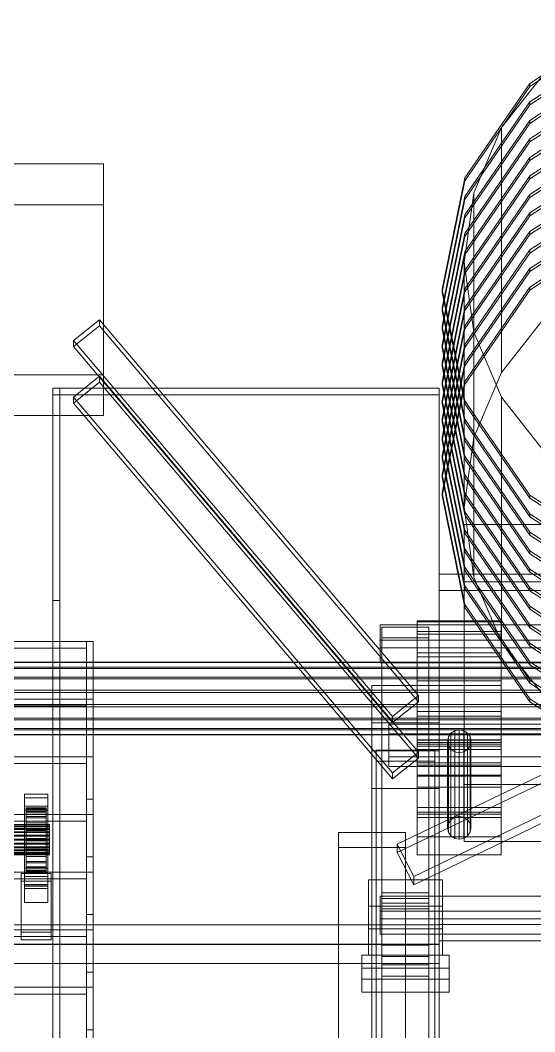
# Model space of a CAD drawing. Header units: millimetres. Extents: x -1970 to 59977, y -50268 to 6837.
# Drawn here: x 1250 to 1557, y -32699 to -32096 of the extents above; entities that cross this region are included whole.
import ezdxf

# ---------------------------------------------------------------- set-up
doc = ezdxf.new("R2010")
doc.units = ezdxf.units.MM
doc.layers.add('frontal_C03', color=7, linetype='Continuous', lineweight=0)
doc.layers.add('frontal_C03-dry', color=7, linetype='Continuous', lineweight=0)

msp = doc.modelspace()

# ---------------------------------------------------------------- linework, layer by layer
at = {"layer": 'frontal_C03'}
for p, q in [((1611.806, -32095.53), (1553.994, -32133.173)), ((1553.994, -32134.969), (1611.806, -32097.327)), ((1611.806, -32106.572), (1553.994, -32144.214)), ((1553.994, -32146.011), (1611.806, -32108.369)), ((1611.806, -32117.614), (1553.994, -32155.256)), ((1553.994, -32157.053), (1611.806, -32119.41)), ((1563.327, -32126.286), (1537.106, -32159.585)), ((1553.994, -32133.173), (1515.365, -32189.508)), ((1611.806, -32128.655), (1553.994, -32166.298)), ((1553.994, -32168.094), (1611.806, -32130.452)), ((1553.994, -32134.969), (1553.994, -32133.173)), ((1515.365, -32191.305), (1553.994, -32134.969)), ((1553.994, -32144.214), (1515.365, -32200.55)), ((1611.806, -32139.697), (1553.994, -32177.339)), ((1553.994, -32179.136), (1611.806, -32141.494)), ((1553.994, -32146.011), (1553.994, -32144.214)), ((1515.365, -32202.346), (1553.994, -32146.011)), ((1611.806, -32150.739), (1553.994, -32188.381)), ((1553.994, -32155.256), (1515.365, -32211.591)), ((1515.365, -32213.388), (1553.994, -32157.053)), ((1553.994, -32190.178), (1611.806, -32152.535)), ((1553.994, -32157.053), (1553.994, -32155.256)), ((1537.106, -32159.585), (1520.622, -32198.364)), ((1537.106, -32305.56), (1537.106, -32159.585)), ((1611.806, -32161.78), (1553.994, -32199.423)), ((1553.994, -32201.219), (1611.806, -32163.577)), ((1553.994, -32166.298), (1515.365, -32222.633)), ((1515.365, -32224.43), (1553.994, -32168.094)), ((1553.994, -32168.094), (1553.994, -32166.298)), ((1611.806, -32172.822), (1553.994, -32210.464)), ((1553.994, -32212.261), (1611.806, -32174.619)), ((-1300, -32181.172), (1300, -32181.172)), ((1300, -32181.172), (1300, -32306.935)), ((1300, -32181.172), (1300, -32205.534)), ((1553.994, -32177.339), (1515.365, -32233.675)), ((1515.365, -32235.471), (1553.994, -32179.136)), ((1553.994, -32179.136), (1553.994, -32177.339)), ((1611.806, -32183.864), (1553.994, -32221.506)), ((1553.994, -32223.303), (1611.806, -32185.66)), ((1515.365, -32189.508), (1501.8, -32255.96)), ((1501.8, -32257.757), (1515.365, -32191.305)), ((1553.994, -32188.381), (1515.365, -32244.716)), ((1515.365, -32191.305), (1515.365, -32189.508)), ((1515.365, -32246.513), (1553.994, -32190.178)), ((1553.994, -32190.178), (1553.994, -32188.381)), ((1520.622, -32198.364), (1515, -32239.978)), ((1553.994, -32199.423), (1515.365, -32255.758)), ((1520.622, -32344.338), (1520.622, -32198.364)), ((1611.806, -32194.905), (1553.994, -32232.548)), ((1553.994, -32234.344), (1611.806, -32196.702)), ((1553.994, -32201.219), (1553.994, -32199.423)), ((1300, -32205.534), (-1300, -32205.534)), ((1300, -32331.296), (1300, -32205.534)), ((1515.365, -32200.55), (1501.8, -32267.002)), ((1501.8, -32268.799), (1515.365, -32202.346)), ((1515.365, -32202.346), (1515.365, -32200.55)), ((1515.365, -32257.555), (1553.994, -32201.219)), ((1515.365, -32211.591), (1501.8, -32278.044)), ((1553.994, -32210.464), (1515.365, -32266.8)), ((1515.365, -32213.388), (1515.365, -32211.591)), ((1611.806, -32205.947), (1553.994, -32243.589)), ((1553.994, -32245.386), (1611.806, -32207.744)), ((1553.994, -32212.261), (1553.994, -32210.464)), ((1501.8, -32279.84), (1515.365, -32213.388)), ((1515.365, -32268.596), (1553.994, -32212.261)), ((1611.806, -32216.989), (1553.994, -32254.631)), ((1515.365, -32222.633), (1501.8, -32289.085)), ((1553.994, -32221.506), (1515.365, -32277.841)), ((1515.365, -32224.43), (1515.365, -32222.633)), ((1515.365, -32279.638), (1553.994, -32223.303)), ((1553.994, -32256.428), (1611.806, -32218.785)), ((1553.994, -32223.303), (1553.994, -32221.506)), ((1501.8, -32290.882), (1515.365, -32224.43)), ((1515.365, -32233.675), (1501.8, -32300.127)), ((1501.8, -32301.924), (1515.365, -32235.471)), ((1553.994, -32232.548), (1515.365, -32288.883)), ((1515.365, -32235.471), (1515.365, -32233.675)), ((1515.365, -32290.68), (1553.994, -32234.344)), ((1553.994, -32234.344), (1553.994, -32232.548)), ((1515, -32239.978), (1520.622, -32281.592)), ((1515, -32385.953), (1515, -32239.978)), ((1515.365, -32244.716), (1501.8, -32311.169)), ((1501.8, -32312.965), (1515.365, -32246.513)), ((1553.994, -32243.589), (1515.365, -32299.925)), ((1515.365, -32246.513), (1515.365, -32244.716)), ((1515.365, -32301.721), (1553.994, -32245.386)), ((1553.994, -32245.386), (1553.994, -32243.589)), ((1515.365, -32255.758), (1501.8, -32322.21)), ((1501.8, -32255.96), (1515.365, -32322.413)), ((1501.8, -32257.757), (1501.8, -32255.96)), ((1501.8, -32324.007), (1515.365, -32257.555)), ((1515.365, -32324.209), (1501.8, -32257.757)), ((1553.994, -32254.631), (1515.365, -32310.966)), ((1515.365, -32257.555), (1515.365, -32255.758)), ((1515.365, -32312.763), (1553.994, -32256.428)), ((1553.994, -32256.428), (1553.994, -32254.631)), ((1515.365, -32266.8), (1501.8, -32333.252)), ((1501.8, -32267.002), (1515.365, -32333.454)), ((1501.8, -32268.799), (1501.8, -32267.002)), ((1501.8, -32335.049), (1515.365, -32268.596)), ((1515.365, -32335.251), (1501.8, -32268.799)), ((1515.365, -32268.596), (1515.365, -32266.8)), ((1282.29, -32286.596), (1297.71, -32274.184)), ((1297.71, -32277.777), (1282.29, -32290.189)), ((1297.71, -32274.184), (1297.71, -32277.777)), ((1297.71, -32274.184), (1487.71, -32498.309)), ((1487.71, -32501.902), (1297.71, -32277.777)), ((1515.365, -32277.841), (1501.8, -32344.294)), ((1501.8, -32278.044), (1515.365, -32344.496)), ((1501.8, -32279.84), (1501.8, -32278.044)), ((1515.365, -32279.638), (1515.365, -32277.841)), ((1537.106, -32305.56), (1563.327, -32272.26)), ((1501.8, -32346.09), (1515.365, -32279.638)), ((1515.365, -32346.293), (1501.8, -32279.84)), ((1520.622, -32281.592), (1537.106, -32320.371)), ((1520.622, -32427.567), (1520.622, -32281.592)), ((1282.29, -32290.189), (1282.29, -32286.596)), ((1472.29, -32510.721), (1282.29, -32286.596)), ((1472.29, -32514.314), (1282.29, -32290.189)), ((1515.365, -32288.883), (1501.8, -32355.335)), ((1501.8, -32289.085), (1515.365, -32355.538)), ((1501.8, -32290.882), (1501.8, -32289.085)), ((1515.365, -32290.68), (1515.365, -32288.883)), ((1501.8, -32357.132), (1515.365, -32290.68)), ((1515.365, -32357.334), (1501.8, -32290.882)), ((1515.365, -32299.925), (1501.8, -32366.377)), ((1501.8, -32300.127), (1515.365, -32366.579)), ((1501.8, -32301.924), (1501.8, -32300.127)), ((1501.8, -32368.174), (1515.365, -32301.721)), ((1515.365, -32368.376), (1501.8, -32301.924)), ((1515.365, -32301.721), (1515.365, -32299.925)), ((1300, -32306.935), (-1300, -32306.935)), ((1282.29, -32320.282), (1297.71, -32307.87)), ((1297.71, -32307.87), (1297.71, -32311.463)), ((1297.71, -32307.87), (1487.71, -32531.995)), ((1300, -32331.296), (1300, -32306.935)), ((1520.622, -32344.338), (1537.106, -32305.56)), ((1297.71, -32311.463), (1282.29, -32323.876)), ((1487.71, -32535.588), (1297.71, -32311.463)), ((1515.365, -32310.966), (1501.8, -32377.419)), ((1501.8, -32311.169), (1515.365, -32377.621)), ((1501.8, -32312.965), (1501.8, -32311.169)), ((1501.8, -32379.215), (1515.365, -32312.763)), ((1515.365, -32379.418), (1501.8, -32312.965)), ((1515.365, -32312.763), (1515.365, -32310.966)), ((1270, -32441.623), (1270, -32314.944)), ((1270, -32314.944), (1270, -34875.113)), ((1274, -32314.944), (1270, -32314.944)), ((1270, -32314.944), (1500, -32314.944)), ((1270, -32318.841), (1270, -32314.944)), ((1500, -32318.841), (1270, -32318.841)), ((1270, -32318.841), (1270, -34879.011)), ((1274, -34875.113), (1274, -32314.944)), ((1274, -32314.944), (1274, -32441.623)), ((1282.29, -32323.876), (1282.29, -32320.282)), ((1472.29, -32544.407), (1282.29, -32320.282)), ((1500, -32314.944), (1500, -34875.113)), ((1500, -32314.944), (1500, -32318.841)), ((1500, -34879.011), (1500, -32318.841)), ((1537.106, -32320.371), (1563.327, -32353.67)), ((1537.106, -32466.345), (1537.106, -32320.371)), ((1472.29, -32548.001), (1282.29, -32323.876)), ((1501.8, -32322.21), (1515.365, -32388.663)), ((1501.8, -32324.007), (1501.8, -32322.21)), ((1515.365, -32390.459), (1501.8, -32324.007)), ((1515.365, -32322.413), (1553.994, -32378.748)), ((1515.365, -32324.209), (1515.365, -32322.413)), ((1553.994, -32380.545), (1515.365, -32324.209)), ((-1300, -32331.296), (1300, -32331.296)), ((1501.8, -32333.252), (1515.365, -32399.704)), ((1501.8, -32335.049), (1501.8, -32333.252)), ((1515.365, -32401.501), (1501.8, -32335.049)), ((1515.365, -32333.454), (1553.994, -32389.79)), ((1515.365, -32335.251), (1515.365, -32333.454)), ((1553.994, -32391.586), (1515.365, -32335.251)), ((1501.8, -32344.294), (1515.365, -32410.746)), ((1501.8, -32346.09), (1501.8, -32344.294)), ((1515, -32385.953), (1520.622, -32344.338)), ((1515.365, -32344.496), (1553.994, -32400.832)), ((1515.365, -32346.293), (1515.365, -32344.496)), ((1515.365, -32412.543), (1501.8, -32346.09)), ((1553.994, -32402.628), (1515.365, -32346.293)), ((1501.8, -32355.335), (1515.365, -32421.788)), ((1501.8, -32357.132), (1501.8, -32355.335)), ((1515.365, -32355.538), (1553.994, -32411.873)), ((1515.365, -32357.334), (1515.365, -32355.538)), ((1515.365, -32423.584), (1501.8, -32357.132)), ((1553.994, -32413.67), (1515.365, -32357.334)), ((1501.8, -32366.377), (1515.365, -32432.829)), ((1501.8, -32368.174), (1501.8, -32366.377)), ((1515.365, -32434.626), (1501.8, -32368.174)), ((1515.365, -32366.579), (1553.994, -32422.915)), ((1515.365, -32368.376), (1515.365, -32366.579)), ((1553.994, -32424.711), (1515.365, -32368.376)), ((1501.8, -32377.419), (1515.365, -32443.871)), ((1501.8, -32379.215), (1501.8, -32377.419)), ((1515.365, -32445.668), (1501.8, -32379.215)), ((1515.365, -32377.621), (1553.994, -32433.957)), ((1515.365, -32379.418), (1515.365, -32377.621)), ((1553.994, -32435.753), (1515.365, -32379.418)), ((1553.994, -32378.748), (1611.806, -32416.39)), ((1553.994, -32380.545), (1553.994, -32378.748)), ((1611.806, -32418.187), (1553.994, -32380.545)), ((1520.622, -32427.567), (1515, -32385.953)), ((1515.365, -32388.663), (1553.994, -32444.998)), ((1515.365, -32390.459), (1515.365, -32388.663)), ((1553.994, -32446.795), (1515.365, -32390.459)), ((1553.994, -32389.79), (1611.806, -32427.432)), ((1553.994, -32391.586), (1553.994, -32389.79)), ((1611.806, -32429.229), (1553.994, -32391.586)), ((1515, -32551.229), (1515, -32396.272)), ((1515, -32396.272), (1845, -32396.272)), ((1515, -32430.378), (1515, -32396.272)), ((1515.365, -32399.704), (1553.994, -32456.04)), ((1515.365, -32401.501), (1515.365, -32399.704)), ((1553.994, -32457.836), (1515.365, -32401.501)), ((1553.994, -32400.832), (1611.806, -32438.474)), ((1553.994, -32402.628), (1553.994, -32400.832)), ((1611.806, -32440.27), (1553.994, -32402.628)), ((1515.365, -32410.746), (1553.994, -32467.082)), ((1515.365, -32412.543), (1515.365, -32410.746)), ((1553.994, -32468.878), (1515.365, -32412.543)), ((1553.994, -32411.873), (1611.806, -32449.515)), ((1553.994, -32413.67), (1553.994, -32411.873)), ((1611.806, -32451.312), (1553.994, -32413.67)), ((1515.365, -32421.788), (1553.994, -32478.123)), ((1515.365, -32423.584), (1515.365, -32421.788)), ((1553.994, -32422.915), (1611.806, -32460.557)), ((1553.994, -32424.711), (1553.994, -32422.915)), ((1500, -32634.742), (1500, -32425.886)), ((1500, -32425.886), (1860, -32425.886)), ((1500, -32435.631), (1500, -32425.886)), ((1553.994, -32479.92), (1515.365, -32423.584)), ((1537.106, -32466.345), (1520.622, -32427.567)), ((1611.806, -32462.354), (1553.994, -32424.711)), ((1845, -32430.378), (1515, -32430.378)), ((1515, -32430.378), (1515, -32585.335)), ((1515.365, -32432.829), (1553.994, -32489.165)), ((1515.365, -32434.626), (1515.365, -32432.829)), ((1553.994, -32490.961), (1515.365, -32434.626)), ((1553.994, -32433.957), (1611.806, -32471.599)), ((1553.994, -32435.753), (1553.994, -32433.957)), ((1860, -32435.631), (1500, -32435.631)), ((1500, -32435.631), (1500, -32644.487)), ((1611.806, -32473.395), (1553.994, -32435.753)), ((1270, -35001.792), (1270, -32441.623)), ((1274, -32441.623), (1270, -32441.623)), ((1274, -32441.623), (1274, -35001.792)), ((1515.365, -32443.871), (1553.994, -32500.207)), ((1515.365, -32445.668), (1515.365, -32443.871)), ((1553.994, -32502.003), (1515.365, -32445.668)), ((1553.994, -32444.998), (1611.806, -32482.64)), ((1553.994, -32446.795), (1553.994, -32444.998)), ((1611.806, -32484.437), (1553.994, -32446.795)), ((1465, -32465.123), (1465, -32456.14)), ((1465, -32456.14), (1845, -32456.14)), ((1465, -32469.782), (1465, -32456.14)), ((1466, -32463.775), (1466, -32457.487)), ((1466, -32457.487), (1494, -32457.487)), ((1466, -32615.836), (1466, -32457.487)), ((1475.132, -32586.921), (1742.632, -32458.293)), ((1487, -32460.151), (1487, -32453.648)), ((1487, -32453.648), (1487, -32454.201)), ((1537, -32453.648), (1487, -32453.648)), ((1487, -32454.201), (1487, -32461.726)), ((1537, -32454.201), (1487, -32454.201)), ((1494, -32457.487), (1494, -32463.775)), ((1494, -32457.487), (1494, -32615.836)), ((1537, -32454.201), (1537, -32453.648)), ((1537, -32453.648), (1537, -32460.151)), ((1537, -32461.726), (1537, -32454.201)), ((1553.994, -32456.04), (1611.806, -32493.682)), ((1553.994, -32457.836), (1553.994, -32456.04)), ((1611.806, -32495.479), (1553.994, -32457.836)), ((1845, -32465.123), (1465, -32465.123)), ((1465, -32465.123), (1465, -32478.765)), ((1494, -32463.775), (1466, -32463.775)), ((1466, -32463.775), (1466, -32622.124)), ((1742.632, -32463.234), (1475.132, -32591.862)), ((1487, -32472.722), (1487, -32460.151)), ((1537, -32460.151), (1487, -32460.151)), ((1487, -32461.726), (1487, -32475.078)), ((1537, -32461.726), (1487, -32461.726)), ((1494, -32622.124), (1494, -32463.775)), ((1537, -32460.151), (1537, -32472.722)), ((1537, -32475.078), (1537, -32461.726)), ((1845, -32469.782), (1465, -32469.782)), ((1465, -32469.782), (1465, -32478.765)), ((1563.327, -32499.645), (1537.106, -32466.345)), ((1553.994, -32467.082), (1611.806, -32504.724)), ((1553.994, -32468.878), (1553.994, -32467.082)), ((1611.806, -32506.52), (1553.994, -32468.878)), ((1487, -32489.445), (1487, -32472.722)), ((1537, -32472.722), (1487, -32472.722)), ((1487, -32475.078), (1487, -32492.225)), ((1537, -32475.078), (1487, -32475.078)), ((1537, -32472.722), (1537, -32489.445)), ((1537, -32492.225), (1537, -32475.078)), ((1570, -32478.303), (-1570, -32478.303)), ((1570, -32478.562), (-1570, -32478.562)), ((1570, -32481.347), (-1570, -32481.347)), ((1570, -32482.085), (-1570, -32482.085)), ((1465, -32478.765), (1845, -32478.765)), ((1484.868, -32606.146), (1752.368, -32477.518)), ((1484.868, -32611.087), (1752.368, -32482.458)), ((1553.994, -32478.123), (1611.806, -32515.765)), ((1553.994, -32479.92), (1553.994, -32478.123)), ((1611.806, -32517.562), (1553.994, -32479.92)), ((1570, -32487.231), (-1570, -32487.231)), ((1570, -32488.335), (-1570, -32488.335)), ((1553.994, -32489.165), (1611.806, -32526.807)), ((1553.994, -32490.961), (1553.994, -32489.165)), ((-1570, -32495.059), (1570, -32495.059)), ((1500, -32492.159), (1460, -32492.159)), ((1460, -32492.159), (1460, -32531.137)), ((1460, -32514.617), (1460, -32492.159)), ((1487, -32507.775), (1487, -32489.445)), ((1487, -32489.445), (1537, -32489.445)), ((1487, -32492.225), (1487, -32510.555)), ((1537, -32492.225), (1487, -32492.225)), ((1500, -32531.137), (1500, -32492.159)), ((1500, -32492.159), (1500, -32514.617)), ((1537, -32489.445), (1537, -32507.775)), ((1537, -32510.555), (1537, -32492.225)), ((1611.806, -32528.604), (1553.994, -32490.961)), ((1570, -32496.361), (-1570, -32496.361)), ((1487.71, -32498.309), (1472.29, -32510.721)), ((1487.71, -32501.902), (1487.71, -32498.309)), ((1553.994, -32500.207), (1611.806, -32537.849)), ((1553.994, -32502.003), (1553.994, -32500.207)), ((1570, -32503.639), (-1570, -32503.639)), ((1570, -32504.941), (-1570, -32504.941)), ((1472.29, -32514.314), (1487.71, -32501.902)), ((1611.806, -32539.645), (1553.994, -32502.003)), ((1570, -32511.665), (-1570, -32511.665)), ((1570, -32512.769), (-1570, -32512.769)), ((1472.29, -32510.721), (1472.29, -32514.314)), ((1487, -32524.922), (1487, -32507.775)), ((1537, -32507.775), (1487, -32507.775)), ((1487, -32510.555), (1487, -32527.278)), ((1537, -32510.555), (1487, -32510.555)), ((1487, -32567.792), (1487, -32511.648)), ((1487, -32511.648), (1537, -32511.648)), ((1487, -32526.265), (1487, -32511.648)), ((1537, -32507.775), (1537, -32524.922)), ((1537, -32527.278), (1537, -32510.555)), ((1537, -32511.648), (1537, -32567.792)), ((1537, -32511.648), (1537, -32526.265)), ((1570, -32517.915), (-1570, -32517.915)), ((1570, -32518.653), (-1570, -32518.653)), ((1500, -32514.617), (1460, -32514.617)), ((1460, -32514.617), (1460, -32553.595)), ((1460, -32739.193), (1460, -32514.617)), ((1470, -32520.993), (1470, -32515.378)), ((1470, -32515.378), (1873, -32515.378)), ((1470, -32534.867), (1470, -32515.378)), ((1500, -32553.595), (1500, -32514.617)), ((1500, -32514.617), (1500, -32739.193)), ((1509.321, -32519.202), (1507.05, -32520.68)), ((1512, -32518.682), (1509.321, -32519.202)), ((1509.321, -32570.854), (1509.321, -32519.202)), ((1514.679, -32519.202), (1512, -32518.682)), ((1512, -32570.335), (1512, -32518.682)), ((1516.95, -32520.68), (1514.679, -32519.202)), ((1514.679, -32570.854), (1514.679, -32519.202)), ((1570, -32521.438), (-1570, -32521.438)), ((1570, -32521.697), (-1570, -32521.697)), ((1873, -32520.993), (1470, -32520.993)), ((1470, -32520.993), (1470, -32540.482)), ((1487, -32565.037), (1487, -32524.613)), ((1487, -32524.613), (1537, -32524.613)), ((1487, -32530.46), (1487, -32524.613)), ((1487, -32538.274), (1487, -32524.922)), ((1537, -32524.922), (1487, -32524.922)), ((1505.533, -32522.893), (1505, -32525.504)), ((1505, -32525.504), (1505.533, -32528.114)), ((1505, -32577.156), (1505, -32525.504)), ((1507.05, -32520.68), (1505.533, -32522.893)), ((1505.533, -32574.546), (1505.533, -32522.893)), ((1507.05, -32572.333), (1507.05, -32520.68)), ((1518.467, -32522.893), (1516.95, -32520.68)), ((1516.95, -32572.333), (1516.95, -32520.68)), ((1519, -32525.504), (1518.467, -32522.893)), ((1518.467, -32574.546), (1518.467, -32522.893)), ((1518.467, -32528.114), (1519, -32525.504)), ((1519, -32525.504), (1519, -32577.156)), ((1537, -32524.613), (1537, -32565.037)), ((1537, -32524.613), (1537, -32530.46)), ((1537, -32524.922), (1537, -32538.274)), ((1460, -32531.137), (1500, -32531.137)), ((1460, -32553.595), (1460, -32531.137)), ((1462.5, -32537.475), (1462.5, -32530.737)), ((1462.5, -32530.737), (1497.5, -32530.737)), ((1462.5, -32856.206), (1462.5, -32530.737)), ((1537, -32526.265), (1487, -32526.265)), ((1487, -32526.265), (1487, -32582.409)), ((1487, -32527.278), (1487, -32539.849)), ((1537, -32527.278), (1487, -32527.278)), ((1487, -32568.935), (1487, -32528.511)), ((1487, -32528.511), (1537, -32528.511)), ((1487, -32552.872), (1487, -32528.511)), ((1537, -32530.46), (1487, -32530.46)), ((1487, -32530.46), (1487, -32570.884)), ((1497.5, -32530.737), (1497.5, -32537.475)), ((1497.5, -32530.737), (1497.5, -32856.206)), ((1500, -32553.595), (1500, -32531.137)), ((1505.533, -32528.114), (1507.05, -32530.327)), ((1505.533, -32579.767), (1505.533, -32528.114)), ((1507.05, -32530.327), (1509.321, -32531.806)), ((1507.05, -32581.98), (1507.05, -32530.327)), ((1514.679, -32531.806), (1516.95, -32530.327)), ((1516.95, -32530.327), (1518.467, -32528.114)), ((1516.95, -32581.98), (1516.95, -32530.327)), ((1518.467, -32579.767), (1518.467, -32528.114)), ((1537, -32582.409), (1537, -32526.265)), ((1537, -32539.849), (1537, -32527.278)), ((1537, -32528.511), (1537, -32568.935)), ((1537, -32528.511), (1537, -32552.872)), ((1537, -32570.884), (1537, -32530.46)), ((1497.5, -32537.475), (1462.5, -32537.475)), ((1462.5, -32862.943), (1462.5, -32537.475)), ((1873, -32534.867), (1470, -32534.867)), ((1470, -32534.867), (1470, -32540.482)), ((1487.71, -32531.995), (1472.29, -32544.407)), ((1472.29, -32548.001), (1487.71, -32535.588)), ((1487.71, -32535.588), (1487.71, -32531.995)), ((1497.5, -32862.943), (1497.5, -32537.475)), ((1509.321, -32531.806), (1512, -32532.325)), ((1509.321, -32583.458), (1509.321, -32531.806)), ((1512, -32532.325), (1514.679, -32531.806)), ((1512, -32583.977), (1512, -32532.325)), ((1514.679, -32583.458), (1514.679, -32531.806)), ((1470, -32540.482), (1873, -32540.482)), ((1487, -32545.799), (1487, -32538.274)), ((1537, -32538.274), (1487, -32538.274)), ((1487, -32539.849), (1487, -32546.352)), ((1537, -32539.849), (1487, -32539.849)), ((1537, -32538.274), (1537, -32545.799)), ((1537, -32546.352), (1537, -32539.849)), ((1472.29, -32544.407), (1472.29, -32548.001)), ((1487, -32546.352), (1487, -32545.799)), ((1537, -32545.799), (1487, -32545.799)), ((1537, -32546.352), (1487, -32546.352)), ((1537, -32545.799), (1537, -32546.352)), ((1460, -32553.595), (1500, -32553.595)), ((1460, -32778.171), (1460, -32553.595)), ((1537, -32552.872), (1487, -32552.872)), ((1487, -32552.872), (1487, -32593.296)), ((1500, -32778.171), (1500, -32553.595)), ((1845, -32551.229), (1515, -32551.229)), ((1515, -32551.229), (1515, -32585.335)), ((1537, -32593.296), (1537, -32552.872)), ((1253, -32559.32), (1253, -32557.074)), ((1253, -32557.074), (1267, -32557.074)), ((1253, -32603.848), (1253, -32557.074)), ((1267, -32559.32), (1253, -32559.32)), ((1253, -32559.32), (1253, -32606.094)), ((1267, -32557.074), (1267, -32559.32)), ((1267, -32557.074), (1267, -32603.848)), ((1267, -32606.094), (1267, -32559.32)), ((1253, -32566.507), (1253, -32564.261)), ((1253, -32564.261), (1267, -32564.261)), ((1253, -32611.035), (1253, -32564.261)), ((1267, -32566.507), (1253, -32566.507)), ((1253, -32566.507), (1253, -32613.281)), ((1254, -32575.209), (1254, -32565.215)), ((1254, -32565.215), (1254, -32566.035)), ((1254, -32565.215), (1266, -32565.215)), ((1254, -32565.688), (1254, -32565.215)), ((1254, -32575.433), (1254, -32565.688)), ((1254, -32565.688), (1266, -32565.688)), ((1254, -32567.424), (1254, -32565.688)), ((1254, -32575.597), (1254, -32566.035)), ((1254, -32566.035), (1254, -32568.094)), ((1254, -32566.035), (1266, -32566.035)), ((1254, -32576.255), (1254, -32567.424)), ((1254, -32567.424), (1266, -32567.424)), ((1254, -32570.302), (1254, -32567.424)), ((1266, -32566.035), (1266, -32565.215)), ((1266, -32565.215), (1266, -32575.209)), ((1266, -32565.215), (1266, -32565.688)), ((1266, -32565.688), (1266, -32575.433)), ((1266, -32565.688), (1266, -32567.424)), ((1266, -32568.094), (1266, -32566.035)), ((1266, -32566.035), (1266, -32575.597)), ((1266, -32567.424), (1266, -32576.255)), ((1266, -32567.424), (1266, -32570.302)), ((1267, -32564.261), (1267, -32566.507)), ((1267, -32564.261), (1267, -32611.035)), ((1267, -32613.281), (1267, -32566.507)), ((1537, -32565.037), (1487, -32565.037)), ((1487, -32565.037), (1487, -32570.884)), ((1537, -32567.792), (1487, -32567.792)), ((1487, -32567.792), (1487, -32582.409)), ((1537, -32570.884), (1537, -32565.037)), ((1537, -32582.409), (1537, -32567.792)), ((1254, -32576.572), (1254, -32568.094)), ((1254, -32568.094), (1254, -32571.25)), ((1254, -32568.094), (1266, -32568.094)), ((1254, -32577.619), (1254, -32570.302)), ((1254, -32570.302), (1266, -32570.302)), ((1254, -32574.128), (1254, -32570.302)), ((1254, -32578.068), (1254, -32571.25)), ((1254, -32571.25), (1254, -32575.29)), ((1254, -32571.25), (1266, -32571.25)), ((1266, -32571.25), (1266, -32568.094)), ((1266, -32568.094), (1266, -32576.572)), ((1266, -32570.302), (1266, -32577.619)), ((1266, -32570.302), (1266, -32574.128)), ((1266, -32575.29), (1266, -32571.25)), ((1266, -32571.25), (1266, -32578.068)), ((1537, -32568.935), (1487, -32568.935)), ((1487, -32568.935), (1487, -32593.296)), ((1487, -32570.884), (1537, -32570.884)), ((1505.533, -32574.546), (1507.05, -32572.333)), ((1507.05, -32572.333), (1509.321, -32570.854)), ((1509.321, -32570.854), (1512, -32570.335)), ((1512, -32570.335), (1514.679, -32570.854)), ((1514.679, -32570.854), (1516.95, -32572.333)), ((1516.95, -32572.333), (1518.467, -32574.546)), ((1537, -32593.296), (1537, -32568.935)), ((-1268, -32575.209), (1268, -32575.209)), ((-1268, -32575.433), (1268, -32575.433)), ((-1268, -32575.597), (1268, -32575.597)), ((-1268, -32576.255), (1268, -32576.255)), ((-1268, -32576.572), (1268, -32576.572)), ((-1268, -32577.619), (1268, -32577.619)), ((-1268, -32578.068), (1268, -32578.068)), ((-1268, -32579.431), (1268, -32579.431)), ((1254, -32579.431), (1254, -32574.128)), ((1254, -32574.128), (1266, -32574.128)), ((1254, -32578.641), (1254, -32574.128)), ((1254, -32575.597), (1254, -32575.209)), ((1266, -32575.209), (1254, -32575.209)), ((1254, -32575.209), (1254, -32575.433)), ((1254, -32579.981), (1254, -32575.29)), ((1254, -32575.29), (1254, -32579.936)), ((1254, -32575.29), (1266, -32575.29)), ((1266, -32575.433), (1254, -32575.433)), ((1254, -32575.433), (1254, -32576.255)), ((1254, -32576.572), (1254, -32575.597)), ((1266, -32575.597), (1254, -32575.597)), ((1266, -32576.255), (1254, -32576.255)), ((1254, -32576.255), (1254, -32577.619)), ((1254, -32578.068), (1254, -32576.572)), ((1266, -32576.572), (1254, -32576.572)), ((1266, -32577.619), (1254, -32577.619)), ((1254, -32577.619), (1254, -32579.431)), ((1254, -32579.981), (1254, -32578.068)), ((1266, -32578.068), (1254, -32578.068)), ((1254, -32581.568), (1254, -32578.641)), ((1254, -32578.641), (1266, -32578.641)), ((1254, -32583.533), (1254, -32578.641)), ((1266, -32579.431), (1254, -32579.431)), ((1254, -32579.431), (1254, -32581.568)), ((1266, -32574.128), (1266, -32579.431)), ((1266, -32574.128), (1266, -32578.641)), ((1266, -32575.209), (1266, -32575.597)), ((1266, -32575.433), (1266, -32575.209)), ((1266, -32579.936), (1266, -32575.29)), ((1266, -32575.29), (1266, -32579.981)), ((1266, -32576.255), (1266, -32575.433)), ((1266, -32575.597), (1266, -32576.572)), ((1266, -32577.619), (1266, -32576.255)), ((1266, -32576.572), (1266, -32578.068)), ((1266, -32579.431), (1266, -32577.619)), ((1266, -32578.068), (1266, -32579.981)), ((1266, -32578.641), (1266, -32581.568)), ((1266, -32578.641), (1266, -32583.533)), ((1266, -32581.568), (1266, -32579.431)), ((1268, -32575.597), (1268, -32575.209)), ((1268, -32575.209), (1268, -32575.433)), ((1268, -32575.433), (1268, -32576.255)), ((1268, -32576.572), (1268, -32575.597)), ((1268, -32576.255), (1268, -32577.619)), ((1268, -32578.068), (1268, -32576.572)), ((1268, -32577.619), (1268, -32579.431)), ((1268, -32579.981), (1268, -32578.068)), ((1268, -32579.431), (1268, -32581.568)), ((1505, -32577.156), (1505.533, -32574.546)), ((1505.533, -32579.767), (1505, -32577.156)), ((1507.05, -32581.98), (1505.533, -32579.767)), ((1518.467, -32579.767), (1516.95, -32581.98)), ((1518.467, -32574.546), (1519, -32577.156)), ((1519, -32577.156), (1518.467, -32579.767)), ((-1268, -32579.981), (1268, -32579.981)), ((-1268, -32581.568), (1268, -32581.568)), ((1268, -32582.182), (-1268, -32582.182)), ((-1268, -32583.886), (1268, -32583.886)), ((-1268, -32584.521), (1268, -32584.521)), ((1254, -32579.936), (1254, -32582.182)), ((1266, -32579.936), (1254, -32579.936)), ((1254, -32579.936), (1254, -32584.873)), ((1254, -32582.182), (1254, -32579.981)), ((1266, -32579.981), (1254, -32579.981)), ((1266, -32581.568), (1254, -32581.568)), ((1254, -32581.568), (1254, -32583.886)), ((1254, -32582.182), (1266, -32582.182)), ((1254, -32584.521), (1254, -32582.182)), ((1254, -32583.886), (1254, -32583.533)), ((1254, -32583.533), (1266, -32583.533)), ((1254, -32588.47), (1254, -32583.533)), ((1266, -32583.886), (1254, -32583.886)), ((1254, -32583.886), (1254, -32586.224)), ((1254, -32586.838), (1254, -32584.521)), ((1254, -32584.521), (1254, -32584.873)), ((1266, -32584.521), (1254, -32584.521)), ((1254, -32584.873), (1254, -32589.765)), ((1254, -32584.873), (1266, -32584.873)), ((1266, -32582.182), (1266, -32579.936)), ((1266, -32584.873), (1266, -32579.936)), ((1266, -32579.981), (1266, -32582.182)), ((1266, -32583.886), (1266, -32581.568)), ((1266, -32582.182), (1266, -32584.521)), ((1266, -32583.533), (1266, -32583.886)), ((1266, -32583.533), (1266, -32588.47)), ((1266, -32586.224), (1266, -32583.886)), ((1266, -32584.873), (1266, -32584.521)), ((1266, -32584.521), (1266, -32586.838)), ((1266, -32589.765), (1266, -32584.873)), ((1268, -32582.182), (1268, -32579.981)), ((1268, -32581.568), (1268, -32583.886)), ((1268, -32584.521), (1268, -32582.182)), ((1268, -32583.886), (1268, -32586.224)), ((1268, -32586.838), (1268, -32584.521)), ((1440, -32588.927), (1440, -32579.944)), ((1440, -32579.944), (1480, -32579.944)), ((1440, -32926.85), (1440, -32579.944)), ((1480, -32579.944), (1480, -32588.927)), ((1480, -32579.944), (1480, -32926.85)), ((1487, -32582.409), (1537, -32582.409)), ((1509.321, -32583.458), (1507.05, -32581.98)), ((1512, -32583.977), (1509.321, -32583.458)), ((1514.679, -32583.458), (1512, -32583.977)), ((1516.95, -32581.98), (1514.679, -32583.458)), ((1515, -32585.335), (1845, -32585.335)), ((-1268, -32586.224), (1268, -32586.224)), ((-1268, -32586.838), (1268, -32586.838)), ((-1268, -32588.425), (1268, -32588.425)), ((-1268, -32588.975), (1268, -32588.975)), ((-1268, -32590.339), (1268, -32590.339)), ((-1268, -32590.788), (1268, -32590.788)), ((-1268, -32591.834), (1268, -32591.834)), ((1254, -32586.224), (1254, -32588.47)), ((1266, -32586.224), (1254, -32586.224)), ((1254, -32586.224), (1254, -32588.425)), ((1254, -32588.975), (1254, -32586.838)), ((1254, -32586.838), (1254, -32589.765)), ((1266, -32586.838), (1254, -32586.838)), ((1254, -32588.425), (1254, -32593.117)), ((1266, -32588.425), (1254, -32588.425)), ((1254, -32588.425), (1254, -32590.339)), ((1254, -32588.47), (1266, -32588.47)), ((1254, -32593.117), (1254, -32588.47)), ((1254, -32590.788), (1254, -32588.975)), ((1254, -32588.975), (1254, -32594.278)), ((1266, -32588.975), (1254, -32588.975)), ((1254, -32589.765), (1254, -32594.278)), ((1254, -32589.765), (1266, -32589.765)), ((1254, -32590.339), (1254, -32597.156)), ((1266, -32590.339), (1254, -32590.339)), ((1254, -32590.339), (1254, -32591.834)), ((1254, -32592.151), (1254, -32590.788)), ((1254, -32590.788), (1254, -32598.104)), ((1266, -32590.788), (1254, -32590.788)), ((1254, -32591.834), (1254, -32600.312)), ((1266, -32591.834), (1254, -32591.834)), ((1254, -32591.834), (1254, -32592.809)), ((1266, -32588.47), (1266, -32586.224)), ((1266, -32588.425), (1266, -32586.224)), ((1266, -32589.765), (1266, -32586.838)), ((1266, -32586.838), (1266, -32588.975)), ((1266, -32593.117), (1266, -32588.425)), ((1266, -32590.339), (1266, -32588.425)), ((1266, -32588.47), (1266, -32593.117)), ((1266, -32594.278), (1266, -32588.975)), ((1266, -32588.975), (1266, -32590.788)), ((1266, -32594.278), (1266, -32589.765)), ((1266, -32597.156), (1266, -32590.339)), ((1266, -32591.834), (1266, -32590.339)), ((1266, -32598.104), (1266, -32590.788)), ((1266, -32590.788), (1266, -32592.151)), ((1266, -32600.312), (1266, -32591.834)), ((1266, -32592.809), (1266, -32591.834)), ((1268, -32586.224), (1268, -32588.425)), ((1268, -32588.975), (1268, -32586.838)), ((1268, -32588.425), (1268, -32590.339)), ((1268, -32590.788), (1268, -32588.975)), ((1268, -32590.339), (1268, -32591.834)), ((1268, -32592.151), (1268, -32590.788)), ((1268, -32591.834), (1268, -32592.809)), ((1480, -32588.927), (1440, -32588.927)), ((1440, -32588.927), (1440, -32935.833)), ((1484.868, -32606.146), (1475.132, -32586.921)), ((1475.132, -32586.921), (1475.132, -32591.862)), ((1475.132, -32591.862), (1484.868, -32611.087)), ((1480, -32935.833), (1480, -32588.927)), ((-1268, -32592.151), (1268, -32592.151)), ((-1268, -32592.809), (1268, -32592.809)), ((-1268, -32592.973), (1268, -32592.973)), ((-1268, -32593.197), (1268, -32593.197)), ((1254, -32592.973), (1254, -32592.151)), ((1254, -32592.151), (1254, -32600.982)), ((1266, -32592.151), (1254, -32592.151)), ((1254, -32592.809), (1254, -32602.371)), ((1266, -32592.809), (1254, -32592.809)), ((1254, -32592.809), (1254, -32593.197)), ((1254, -32593.197), (1254, -32592.973)), ((1254, -32592.973), (1254, -32602.718)), ((1266, -32592.973), (1254, -32592.973)), ((1254, -32593.117), (1266, -32593.117)), ((1254, -32597.156), (1254, -32593.117)), ((1254, -32593.197), (1254, -32603.191)), ((1266, -32593.197), (1254, -32593.197)), ((1254, -32594.278), (1254, -32598.104)), ((1254, -32594.278), (1266, -32594.278)), ((1254, -32597.156), (1266, -32597.156)), ((1254, -32600.312), (1254, -32597.156)), ((1266, -32600.982), (1266, -32592.151)), ((1266, -32592.151), (1266, -32592.973)), ((1266, -32602.371), (1266, -32592.809)), ((1266, -32593.197), (1266, -32592.809)), ((1266, -32602.718), (1266, -32592.973)), ((1266, -32592.973), (1266, -32593.197)), ((1266, -32593.117), (1266, -32597.156)), ((1266, -32603.191), (1266, -32593.197)), ((1266, -32598.104), (1266, -32594.278)), ((1266, -32597.156), (1266, -32600.312)), ((1268, -32592.973), (1268, -32592.151)), ((1268, -32592.809), (1268, -32593.197)), ((1268, -32593.197), (1268, -32592.973)), ((1487, -32593.296), (1537, -32593.296)), ((1253, -32612.005), (1253, -32601.226)), ((1253, -32601.226), (1267, -32601.226)), ((1253, -32610.97), (1253, -32601.226)), ((1267, -32603.848), (1253, -32603.848)), ((1253, -32603.848), (1253, -32606.094)), ((1254, -32598.104), (1254, -32600.982)), ((1254, -32598.104), (1266, -32598.104)), ((1254, -32600.312), (1266, -32600.312)), ((1254, -32602.371), (1254, -32600.312)), ((1254, -32600.982), (1254, -32602.718)), ((1254, -32600.982), (1266, -32600.982)), ((1254, -32602.371), (1266, -32602.371)), ((1254, -32603.191), (1254, -32602.371)), ((1254, -32602.718), (1254, -32603.191)), ((1254, -32602.718), (1266, -32602.718)), ((1254, -32603.191), (1266, -32603.191)), ((1266, -32600.982), (1266, -32598.104)), ((1266, -32600.312), (1266, -32602.371)), ((1266, -32602.718), (1266, -32600.982)), ((1266, -32602.371), (1266, -32603.191)), ((1266, -32603.191), (1266, -32602.718)), ((1267, -32601.226), (1267, -32612.005)), ((1267, -32601.226), (1267, -32610.97)), ((1267, -32606.094), (1267, -32603.848)), ((1251, -32608.861), (1251, -32604.37)), ((1251, -32604.37), (1269, -32604.37)), ((1251, -32639.45), (1251, -32604.37)), ((1269, -32608.861), (1251, -32608.861)), ((1251, -32643.942), (1251, -32608.861)), ((1253, -32606.094), (1267, -32606.094)), ((1269, -32604.37), (1269, -32608.861)), ((1269, -32604.37), (1269, -32639.45)), ((1269, -32643.942), (1269, -32608.861)), ((1458, -32623.917), (1458, -32608.197)), ((1458, -32608.197), (1502, -32608.197)), ((1458, -32637.43), (1458, -32608.197)), ((1484.868, -32611.087), (1484.868, -32606.146)), ((1502, -32608.197), (1502, -32623.917)), ((1502, -32608.197), (1502, -32637.43)), ((1267, -32610.97), (1253, -32610.97)), ((1253, -32610.97), (1253, -32621.75)), ((1267, -32611.035), (1253, -32611.035)), ((1253, -32611.035), (1253, -32613.281)), ((1267, -32612.005), (1253, -32612.005)), ((1253, -32612.005), (1253, -32621.75)), ((1253, -32613.281), (1267, -32613.281)), ((1267, -32621.75), (1267, -32610.97)), ((1267, -32613.281), (1267, -32611.035)), ((1267, -32621.75), (1267, -32612.005)), ((1494, -32615.836), (1466, -32615.836)), ((1466, -32615.836), (1466, -32622.124)), ((1494, -32622.124), (1494, -32615.836)), ((1253, -32621.75), (1267, -32621.75)), ((1465, -32626.818), (1465, -32617.835)), ((1465, -32617.835), (1845, -32617.835)), ((1465, -32631.477), (1465, -32617.835)), ((1466, -32625.47), (1466, -32619.182)), ((1466, -32619.182), (1494, -32619.182)), ((1466, -32777.531), (1466, -32619.182)), ((1494, -32619.182), (1494, -32625.47)), ((1494, -32619.182), (1494, -32777.531)), ((1502, -32623.917), (1458, -32623.917)), ((1458, -32623.917), (1458, -32653.151)), ((1845, -32626.818), (1465, -32626.818)), ((1465, -32626.818), (1465, -32640.46)), ((1466, -32622.124), (1494, -32622.124)), ((1494, -32625.47), (1466, -32625.47)), ((1466, -32625.47), (1466, -32783.819)), ((1494, -32783.819), (1494, -32625.47)), ((1502, -32653.151), (1502, -32623.917)), ((1845, -32631.477), (1465, -32631.477)), ((1465, -32631.477), (1465, -32640.46)), ((-1500, -32635.017), (1500, -32635.017)), ((1269, -32639.45), (1251, -32639.45)), ((1251, -32639.45), (1251, -32643.942)), ((1269, -32643.942), (1269, -32639.45)), ((1502, -32637.43), (1458, -32637.43)), ((1458, -32637.43), (1458, -32653.151)), ((1860, -32634.742), (1500, -32634.742)), ((1500, -32634.742), (1500, -32644.487)), ((1500, -32635.017), (1500, -32646.426)), ((1500, -32635.017), (1500, -32646.711)), ((1502, -32653.151), (1502, -32637.43)), ((1251, -32643.942), (1269, -32643.942)), ((1465, -32640.46), (1845, -32640.46)), ((1500, -32644.487), (1860, -32644.487)), ((1500, -32646.426), (-1500, -32646.426)), ((1500, -32646.711), (-1500, -32646.711)), ((1466, -32653.835), (1466, -32647.097)), ((1466, -32647.097), (1494, -32647.097)), ((1466, -32658.791), (1466, -32647.097)), ((1494, -32647.097), (1494, -32653.835)), ((1494, -32647.097), (1494, -32658.791)), ((1500, -32658.119), (1500, -32646.426)), ((1500, -32658.119), (1500, -32646.711)), ((-1500, -32658.119), (1500, -32658.119)), ((1454, -32667.397), (1454, -32653.024)), ((1454, -32653.024), (1506, -32653.024)), ((1454, -32660.82), (1454, -32653.024)), ((1458, -32653.151), (1502, -32653.151)), ((1494, -32653.835), (1466, -32653.835)), ((1466, -32653.835), (1466, -32665.528)), ((1494, -32665.528), (1494, -32653.835)), ((1506, -32653.024), (1506, -32667.397)), ((1506, -32653.024), (1506, -32660.82)), ((1506, -32660.82), (1454, -32660.82)), ((1454, -32660.82), (1454, -32675.193)), ((1494, -32658.791), (1466, -32658.791)), ((1466, -32658.791), (1466, -32665.528)), ((1494, -32665.528), (1494, -32658.791)), ((1506, -32675.193), (1506, -32660.82)), ((1506, -32667.397), (1454, -32667.397)), ((1454, -32667.397), (1454, -32675.193)), ((1466, -32665.528), (1494, -32665.528)), ((1506, -32675.193), (1506, -32667.397)), ((1454, -32675.193), (1506, -32675.193))]:
    msp.add_line(p, q, dxfattribs=at)
at = {"layer": 'frontal_C03-dry'}
for p, q in [((-1290, -32466), (1290, -32466)), ((1290, -32470), (-1290, -32470)), ((1290, -32466), (1290, -32500.375)), ((1290, -32466), (1290, -32470)), ((1290, -32466), (1290, -32560)), ((1294, -32466), (1290, -32466)), ((1290, -32504.375), (1290, -32470)), ((1294, -32466), (1294, -32500.375)), ((1294, -32560), (1294, -32466)), ((1290, -32500.375), (-1290, -32500.375)), ((1290, -32500.375), (1290, -32504.375)), ((1290, -32594.375), (1290, -32500.375)), ((1294, -32500.375), (1290, -32500.375)), ((1290, -32500.375), (1290, -32534.75)), ((1294, -32500.375), (1294, -32594.375)), ((1294, -32500.375), (1294, -32534.75)), ((-1290, -32504.375), (1290, -32504.375)), ((1290, -32538.75), (1290, -32504.375)), ((1290, -32534.75), (-1290, -32534.75)), ((1290, -32534.75), (1290, -32538.75)), ((1290, -32628.75), (1290, -32534.75)), ((1294, -32534.75), (1290, -32534.75)), ((1290, -32534.75), (1290, -32569.125)), ((1294, -32534.75), (1294, -32628.75)), ((1294, -32534.75), (1294, -32569.125)), ((-1290, -32538.75), (1290, -32538.75)), ((1290, -32573.125), (1290, -32538.75)), ((1290, -32560), (1290, -32594.375)), ((1290, -32560), (1294, -32560)), ((1294, -32594.375), (1294, -32560)), ((1290, -32569.125), (-1290, -32569.125)), ((-1290, -32573.125), (1290, -32573.125)), ((1290, -32569.125), (1290, -32573.125)), ((1290, -32663.125), (1290, -32569.125)), ((1294, -32569.125), (1290, -32569.125)), ((1290, -32569.125), (1290, -32603.5)), ((1290, -32607.5), (1290, -32573.125)), ((1294, -32569.125), (1294, -32663.125)), ((1294, -32569.125), (1294, -32603.5)), ((1294, -32594.375), (1290, -32594.375)), ((1290, -32594.375), (1290, -32628.75)), ((1294, -32628.75), (1294, -32594.375)), ((1290, -32603.5), (-1290, -32603.5)), ((1290, -32603.5), (1290, -32607.5)), ((1290, -32697.5), (1290, -32603.5)), ((1294, -32603.5), (1290, -32603.5)), ((1290, -32603.5), (1290, -32637.875)), ((1294, -32603.5), (1294, -32697.5)), ((1294, -32603.5), (1294, -32637.875)), ((-1290, -32607.5), (1290, -32607.5)), ((1290, -32641.875), (1290, -32607.5)), ((1294, -32628.75), (1290, -32628.75)), ((1290, -32628.75), (1290, -32663.125)), ((1294, -32663.125), (1294, -32628.75)), ((1290, -32637.875), (-1290, -32637.875)), ((1290, -32637.875), (1290, -32641.875)), ((1290, -32731.875), (1290, -32637.875)), ((1294, -32637.875), (1290, -32637.875)), ((1290, -32637.875), (1290, -32672.25)), ((1294, -32637.875), (1294, -32731.875)), ((1294, -32637.875), (1294, -32672.25)), ((-1290, -32641.875), (1290, -32641.875)), ((1290, -32676.25), (1290, -32641.875)), ((1294, -32663.125), (1290, -32663.125)), ((1290, -32663.125), (1290, -32697.5)), ((1294, -32697.5), (1294, -32663.125)), ((1290, -32672.25), (-1290, -32672.25)), ((-1290, -32676.25), (1290, -32676.25)), ((1290, -32672.25), (1290, -32676.25)), ((1290, -32766.25), (1290, -32672.25)), ((1294, -32672.25), (1290, -32672.25)), ((1290, -32672.25), (1290, -32706.625)), ((1290, -32710.625), (1290, -32676.25)), ((1294, -32672.25), (1294, -32766.25)), ((1294, -32672.25), (1294, -32706.625)), ((1294, -32697.5), (1290, -32697.5)), ((1290, -32697.5), (1290, -32731.875)), ((1294, -32731.875), (1294, -32697.5))]:
    msp.add_line(p, q, dxfattribs=at)

doc.saveas('drawing.dxf')
